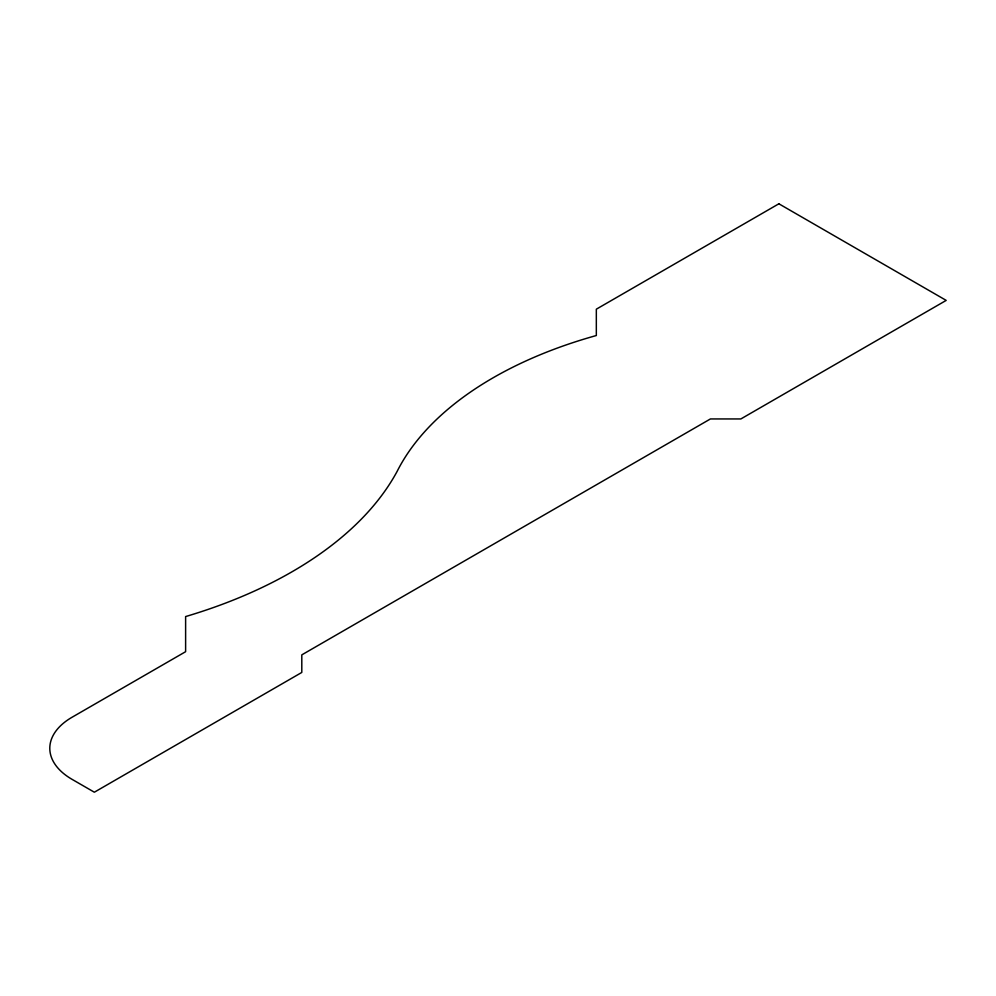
<?xml version="1.0" encoding="UTF-8"?>
<svg xmlns="http://www.w3.org/2000/svg" width="996" height="996" viewBox="0 0 996 996"><rect width="100%" height="100%" fill="white"/><g stroke="black" fill="none" stroke-linecap="round" stroke-linejoin="round"><path stroke-width="1.49" d="M778.872 203.794L596.33 309.183L596.33 335.528A378.629 218.597 0 0 0 397.13 471.382A424.657 245.178 0 0 1 185.617 616.561L185.617 651.695L71.525 717.556A76.107 43.936 0 0 0 71.525 779.034L94.346 792.206L301.8 672.437L301.8 654.87L710.434 418.943L740.862 418.943L946.2 300.394L778.872 203.794"/></g></svg>
